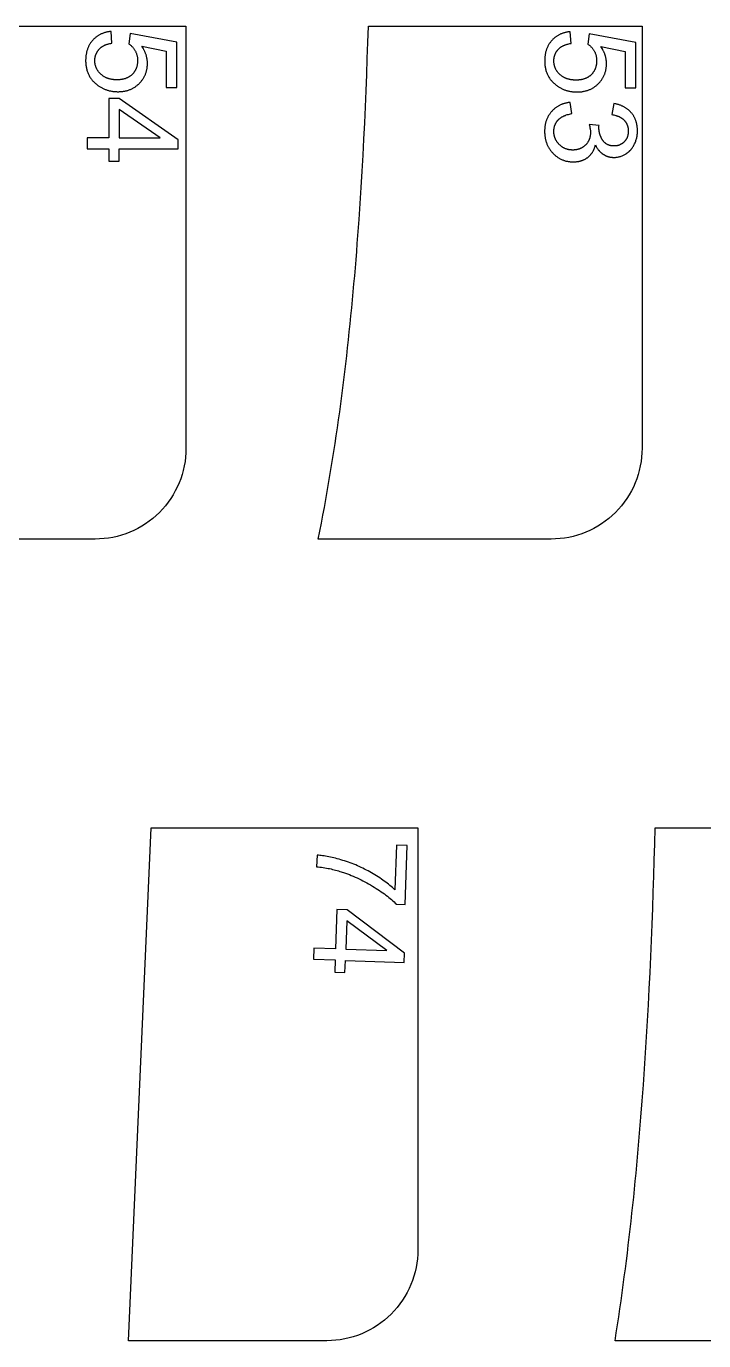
# Model space of a CAD drawing. Extents: x -8894 to -3022, y 6798 to 8329.
# Drawn here: x -8440 to -8067, y 6798 to 7521 of the extents above; entities that cross this region are included whole.
import ezdxf

# ---------------------------------------------------------------- set-up
doc = ezdxf.new("R2010")
doc.units = 0
doc.layers.add('LAYER_03', color=7, linetype='CONTINUOUS')
doc.layers.add('STEVILKE', color=7, linetype='CONTINUOUS')

msp = doc.modelspace()

# ---------------------------------------------------------------- linework, layer by layer
at = {"layer": 'LAYER_03'}
msp.add_lwpolyline([(-8502.68, 7520.88), (-8352.19, 7520.88), (-8352.19, 7288.88, -0.414214), (-8402.19, 7238.88), (-8529.87, 7238.88)], format="xyb", dxfattribs=at)
for points in [[(-8151.38, 7238.88), (-8279.46, 7238.88), (-8278.58, 7243.24), (-8277.73, 7247.61), (-8276.9, 7251.97), (-8276.08, 7256.34), (-8275.29, 7260.71), (-8274.51, 7265.09), (-8273.75, 7269.46), (-8273.01, 7273.84), (-8272.28, 7278.21), (-8271.57, 7282.59), (-8270.88, 7286.97), (-8270.21, 7291.36), (-8269.55, 7295.74), (-8268.91, 7300.13), (-8268.28, 7304.51), (-8267.67, 7308.9), (-8267.08, 7313.29), (-8266.5, 7317.68), (-8265.93, 7322.08), (-8265.38, 7326.47), (-8264.85, 7330.87), (-8264.33, 7335.26), (-8263.82, 7339.66), (-8263.32, 7344.06), (-8262.84, 7348.46), (-8262.37, 7352.87), (-8261.91, 7357.27), (-8261.47, 7361.67), (-8261.04, 7366.08), (-8260.62, 7370.49), (-8260.21, 7374.9), (-8259.81, 7379.31), (-8259.42, 7383.72), (-8259.05, 7388.13), (-8258.68, 7392.54), (-8258.33, 7396.95), (-8257.98, 7401.37), (-8257.65, 7405.79), (-8257.01, 7414.62), (-8256.41, 7423.46), (-8255.84, 7432.3), (-8255.31, 7441.14), (-8254.82, 7449.99), (-8254.35, 7458.84), (-8253.92, 7467.7), (-8253.52, 7476.55), (-8253.14, 7485.41), (-8252.79, 7494.28), (-8252.47, 7503.14), (-8252.16, 7512.01), (-8251.88, 7520.88), (-8101.38, 7520.88), (-8101.38, 7288.88, -0.414214)], [(-8274.71, 6798.07), (-8383.9, 6798.07), (-8371.3, 7080.07), (-8224.71, 7080.07), (-8224.71, 6848.07, -0.414214)]]:
    msp.add_lwpolyline(points, format="xyb", close=True, dxfattribs=at)
msp.add_lwpolyline([(-7993.74, 6798.07), (-8116.24, 6798.07), (-8115.55, 6802.45), (-8114.88, 6806.83), (-8114.22, 6811.21), (-8113.57, 6815.59), (-8112.94, 6819.98), (-8112.33, 6824.36), (-8111.73, 6828.75), (-8111.14, 6833.13), (-8110.57, 6837.52), (-8110.01, 6841.91), (-8109.46, 6846.3), (-8108.93, 6850.69), (-8108.41, 6855.09), (-8107.9, 6859.48), (-8107.41, 6863.87), (-8106.92, 6868.27), (-8106.45, 6872.67), (-8105.99, 6877.06), (-8105.55, 6881.46), (-8105.11, 6885.86), (-8104.69, 6890.26), (-8104.27, 6894.66), (-8103.87, 6899.06), (-8103.48, 6903.47), (-8102.72, 6912.27), (-8102, 6921.08), (-8101.32, 6929.9), (-8100.67, 6938.71), (-8100.05, 6947.53), (-8099.47, 6956.35), (-8098.92, 6965.18), (-8098.39, 6974), (-8097.9, 6982.83), (-8097.44, 6991.66), (-8097, 7000.49), (-8096.59, 7009.33), (-8096.21, 7018.16), (-8095.85, 7027), (-8095.51, 7035.84), (-8095.2, 7044.68), (-8094.91, 7053.53), (-8094.64, 7062.37), (-8094.38, 7071.22), (-8094.15, 7080.07), (-7943.74, 7080.07)], dxfattribs=at)
at = {"layer": 'STEVILKE'}
for points in [[(-8393.43, 7518.04), (-8393.83, 7518), (-8394.21, 7517.95), (-8394.59, 7517.89), (-8394.97, 7517.83), (-8395.34, 7517.76), (-8395.71, 7517.68), (-8396.07, 7517.6), (-8396.43, 7517.5), (-8396.78, 7517.4), (-8397.13, 7517.3), (-8397.47, 7517.18), (-8397.81, 7517.06), (-8398.15, 7516.93), (-8398.47, 7516.8), (-8398.8, 7516.65), (-8399.12, 7516.5), (-8399.43, 7516.35), (-8399.74, 7516.18), (-8400.04, 7516.01), (-8400.34, 7515.83), (-8400.64, 7515.64), (-8400.93, 7515.45), (-8401.21, 7515.25), (-8401.49, 7515.04), (-8401.77, 7514.83), (-8402.04, 7514.6), (-8402.3, 7514.37), (-8402.56, 7514.14), (-8402.82, 7513.89), (-8403.07, 7513.64), (-8403.32, 7513.38), (-8403.56, 7513.12), (-8403.79, 7512.85), (-8404.02, 7512.57), (-8404.24, 7512.29), (-8404.45, 7512), (-8404.66, 7511.71), (-8404.85, 7511.41), (-8405.04, 7511.11), (-8405.23, 7510.8), (-8405.4, 7510.49), (-8405.57, 7510.18), (-8405.73, 7509.86), (-8405.88, 7509.53), (-8406.03, 7509.2), (-8406.17, 7508.87), (-8406.3, 7508.52), (-8406.42, 7508.18), (-8406.53, 7507.83), (-8406.64, 7507.47), (-8406.74, 7507.11), (-8406.84, 7506.75), (-8406.92, 7506.38), (-8407, 7506), (-8407.07, 7505.63), (-8407.13, 7505.24), (-8407.19, 7504.85), (-8407.24, 7504.46), (-8407.28, 7504.06), (-8407.31, 7503.65), (-8407.34, 7503.25), (-8407.36, 7502.83), (-8407.37, 7502.41), (-8407.37, 7501.99), (-8407.37, 7501.47), (-8407.35, 7500.96), (-8407.32, 7500.46), (-8407.28, 7499.96), (-8407.23, 7499.48), (-8407.16, 7498.99), (-8407.08, 7498.52), (-8406.99, 7498.05), (-8406.89, 7497.59), (-8406.78, 7497.13), (-8406.66, 7496.69), (-8406.52, 7496.25), (-8406.37, 7495.81), (-8406.21, 7495.38), (-8406.04, 7494.96), (-8405.86, 7494.55), (-8405.66, 7494.14), (-8405.45, 7493.74), (-8405.23, 7493.35), (-8405, 7492.96), (-8404.76, 7492.59), (-8404.51, 7492.21), (-8404.24, 7491.85), (-8403.96, 7491.49), (-8403.67, 7491.14), (-8403.37, 7490.79), (-8403.05, 7490.45), (-8402.73, 7490.12), (-8402.39, 7489.8), (-8402.04, 7489.48), (-8401.68, 7489.17), (-8401.31, 7488.87), (-8401, 7488.62), (-8400.68, 7488.39), (-8400.36, 7488.16), (-8400.04, 7487.94), (-8399.72, 7487.73), (-8399.39, 7487.52), (-8399.06, 7487.33), (-8398.72, 7487.14), (-8398.38, 7486.96), (-8398.04, 7486.78), (-8397.69, 7486.62), (-8397.34, 7486.46), (-8396.99, 7486.31), (-8396.63, 7486.16), (-8396.27, 7486.03), (-8395.9, 7485.9), (-8395.54, 7485.78), (-8395.16, 7485.67), (-8394.79, 7485.57), (-8394.41, 7485.47), (-8394.03, 7485.38), (-8393.64, 7485.3), (-8393.25, 7485.23), (-8392.86, 7485.16), (-8392.46, 7485.1), (-8392.06, 7485.05), (-8391.66, 7485.01), (-8391.25, 7484.98), (-8390.84, 7484.95), (-8390.42, 7484.93), (-8390, 7484.92), (-8389.58, 7484.91), (-8389.14, 7484.92), (-8388.7, 7484.93), (-8388.27, 7484.95), (-8387.84, 7484.98), (-8387.42, 7485.02), (-8387, 7485.07), (-8386.59, 7485.13), (-8386.18, 7485.19), (-8385.78, 7485.27), (-8385.38, 7485.35), (-8384.99, 7485.44), (-8384.6, 7485.55), (-8384.22, 7485.66), (-8383.84, 7485.77), (-8383.47, 7485.9), (-8383.11, 7486.04), (-8382.74, 7486.18), (-8382.39, 7486.34), (-8382.04, 7486.5), (-8381.69, 7486.67), (-8381.35, 7486.85), (-8381.01, 7487.04), (-8380.68, 7487.24), (-8380.35, 7487.44), (-8380.03, 7487.66), (-8379.72, 7487.88), (-8379.41, 7488.12), (-8379.1, 7488.36), (-8378.8, 7488.61), (-8378.5, 7488.87), (-8378.21, 7489.14), (-8377.93, 7489.41), (-8377.65, 7489.7), (-8377.38, 7489.98), (-8377.12, 7490.27), (-8376.86, 7490.57), (-8376.62, 7490.87), (-8376.39, 7491.17), (-8376.16, 7491.48), (-8375.94, 7491.79), (-8375.73, 7492.1), (-8375.54, 7492.42), (-8375.34, 7492.75), (-8375.16, 7493.07), (-8374.99, 7493.41), (-8374.83, 7493.74), (-8374.67, 7494.08), (-8374.53, 7494.42), (-8374.39, 7494.77), (-8374.26, 7495.12), (-8374.14, 7495.48), (-8374.03, 7495.83), (-8373.93, 7496.2), (-8373.84, 7496.56), (-8373.75, 7496.94), (-8373.68, 7497.31), (-8373.61, 7497.69), (-8373.55, 7498.07), (-8373.5, 7498.46), (-8373.46, 7498.85), (-8373.43, 7499.25), (-8373.41, 7499.65), (-8373.4, 7500.05), (-8373.39, 7500.46), (-8373.4, 7500.76), (-8373.4, 7501.07), (-8373.42, 7501.38), (-8373.44, 7501.68), (-8373.47, 7501.99), (-8373.5, 7502.29), (-8373.54, 7502.6), (-8373.59, 7502.9), (-8373.64, 7503.2), (-8373.7, 7503.5), (-8373.76, 7503.8), (-8373.83, 7504.1), (-8373.91, 7504.4), (-8373.99, 7504.69), (-8374.08, 7504.99), (-8374.18, 7505.29), (-8374.28, 7505.58), (-8374.38, 7505.87), (-8374.5, 7506.17), (-8374.62, 7506.46), (-8374.74, 7506.75), (-8374.87, 7507.04), (-8375.01, 7507.33), (-8375.16, 7507.62), (-8375.31, 7507.91), (-8375.46, 7508.19), (-8375.79, 7508.76), (-8376.15, 7509.33), (-8376.53, 7509.9), (-8363.1, 7507.2), (-8363.1, 7487.27), (-8357.24, 7487.27), (-8357.24, 7512.11), (-8382.9, 7516.95), (-8383.65, 7511.19), (-8383.39, 7511.02), (-8383.13, 7510.83), (-8382.87, 7510.64), (-8382.63, 7510.45), (-8382.39, 7510.24), (-8382.15, 7510.03), (-8381.93, 7509.8), (-8381.7, 7509.57), (-8381.49, 7509.33), (-8381.28, 7509.09), (-8381.08, 7508.83), (-8380.88, 7508.57), (-8380.69, 7508.3), (-8380.51, 7508.02), (-8380.33, 7507.74), (-8380.16, 7507.44), (-8380, 7507.14), (-8379.84, 7506.84), (-8379.7, 7506.53), (-8379.57, 7506.21), (-8379.45, 7505.89), (-8379.34, 7505.57), (-8379.24, 7505.24), (-8379.15, 7504.91), (-8379.07, 7504.57), (-8379, 7504.23), (-8378.94, 7503.89), (-8378.9, 7503.54), (-8378.86, 7503.18), (-8378.83, 7502.82), (-8378.82, 7502.46), (-8378.81, 7502.09), (-8378.81, 7501.79), (-8378.82, 7501.5), (-8378.84, 7501.21), (-8378.86, 7500.93), (-8378.89, 7500.64), (-8378.92, 7500.37), (-8378.96, 7500.09), (-8379, 7499.82), (-8379.05, 7499.55), (-8379.11, 7499.29), (-8379.17, 7499.03), (-8379.24, 7498.77), (-8379.31, 7498.52), (-8379.39, 7498.27), (-8379.48, 7498.02), (-8379.57, 7497.78), (-8379.67, 7497.54), (-8379.77, 7497.3), (-8379.88, 7497.07), (-8380, 7496.84), (-8380.12, 7496.61), (-8380.25, 7496.39), (-8380.38, 7496.17), (-8380.52, 7495.96), (-8380.66, 7495.75), (-8380.81, 7495.54), (-8380.97, 7495.34), (-8381.13, 7495.14), (-8381.3, 7494.94), (-8381.48, 7494.75), (-8381.66, 7494.56), (-8381.85, 7494.37), (-8382.04, 7494.19), (-8382.23, 7494.01), (-8382.43, 7493.84), (-8382.64, 7493.68), (-8382.85, 7493.52), (-8383.06, 7493.37), (-8383.28, 7493.22), (-8383.5, 7493.08), (-8383.73, 7492.95), (-8383.96, 7492.82), (-8384.19, 7492.69), (-8384.43, 7492.57), (-8384.68, 7492.46), (-8384.92, 7492.36), (-8385.18, 7492.26), (-8385.43, 7492.16), (-8385.69, 7492.07), (-8385.96, 7491.99), (-8386.23, 7491.91), (-8386.5, 7491.84), (-8386.78, 7491.77), (-8387.06, 7491.71), (-8387.35, 7491.66), (-8387.64, 7491.61), (-8387.94, 7491.56), (-8388.24, 7491.53), (-8388.54, 7491.5), (-8388.85, 7491.47), (-8389.16, 7491.45), (-8389.48, 7491.43), (-8389.8, 7491.43), (-8390.13, 7491.42), (-8390.47, 7491.43), (-8390.81, 7491.44), (-8391.14, 7491.45), (-8391.47, 7491.47), (-8391.8, 7491.5), (-8392.12, 7491.53), (-8392.44, 7491.57), (-8392.75, 7491.61), (-8393.06, 7491.67), (-8393.37, 7491.72), (-8393.67, 7491.79), (-8393.96, 7491.85), (-8394.25, 7491.93), (-8394.54, 7492.01), (-8394.82, 7492.1), (-8395.1, 7492.19), (-8395.38, 7492.29), (-8395.65, 7492.39), (-8395.92, 7492.5), (-8396.18, 7492.62), (-8396.43, 7492.74), (-8396.69, 7492.87), (-8396.94, 7493.01), (-8397.18, 7493.15), (-8397.42, 7493.3), (-8397.66, 7493.45), (-8397.89, 7493.61), (-8398.12, 7493.77), (-8398.34, 7493.94), (-8398.56, 7494.12), (-8398.78, 7494.3), (-8398.99, 7494.49), (-8399.19, 7494.68), (-8399.39, 7494.88), (-8399.59, 7495.08), (-8399.77, 7495.28), (-8399.95, 7495.48), (-8400.12, 7495.69), (-8400.29, 7495.9), (-8400.45, 7496.11), (-8400.6, 7496.32), (-8400.75, 7496.54), (-8400.89, 7496.76), (-8401.02, 7496.98), (-8401.15, 7497.21), (-8401.27, 7497.44), (-8401.39, 7497.67), (-8401.49, 7497.9), (-8401.6, 7498.13), (-8401.69, 7498.37), (-8401.78, 7498.61), (-8401.86, 7498.86), (-8401.93, 7499.1), (-8402, 7499.35), (-8402.06, 7499.6), (-8402.12, 7499.86), (-8402.17, 7500.12), (-8402.21, 7500.38), (-8402.25, 7500.64), (-8402.28, 7500.9), (-8402.3, 7501.17), (-8402.32, 7501.44), (-8402.33, 7501.71), (-8402.33, 7501.99), (-8402.33, 7502.22), (-8402.32, 7502.44), (-8402.31, 7502.67), (-8402.29, 7502.89), (-8402.27, 7503.11), (-8402.25, 7503.33), (-8402.22, 7503.55), (-8402.18, 7503.76), (-8402.14, 7503.97), (-8402.1, 7504.18), (-8402.05, 7504.39), (-8402, 7504.6), (-8401.94, 7504.8), (-8401.88, 7505), (-8401.81, 7505.2), (-8401.74, 7505.4), (-8401.66, 7505.6), (-8401.58, 7505.79), (-8401.49, 7505.98), (-8401.4, 7506.17), (-8401.31, 7506.36), (-8401.21, 7506.54), (-8401.11, 7506.73), (-8401, 7506.91), (-8400.88, 7507.09), (-8400.77, 7507.26), (-8400.64, 7507.44), (-8400.52, 7507.61), (-8400.38, 7507.78), (-8400.25, 7507.95), (-8400.11, 7508.11), (-8399.96, 7508.28), (-8399.81, 7508.44), (-8399.66, 7508.6), (-8399.5, 7508.75), (-8399.33, 7508.9), (-8399.16, 7509.05), (-8398.99, 7509.19), (-8398.81, 7509.33), (-8398.63, 7509.46), (-8398.44, 7509.59), (-8398.25, 7509.72), (-8398.06, 7509.85), (-8397.86, 7509.97), (-8397.65, 7510.08), (-8397.44, 7510.2), (-8397.23, 7510.31), (-8397.01, 7510.41), (-8396.78, 7510.51), (-8396.56, 7510.61), (-8396.32, 7510.71), (-8396.09, 7510.8), (-8395.85, 7510.88), (-8395.6, 7510.97), (-8395.35, 7511.05), (-8395.09, 7511.12), (-8394.83, 7511.2), (-8394.57, 7511.27), (-8394.03, 7511.39), (-8393.47, 7511.5), (-8392.89, 7511.6)], [(-8140.99, 7517.9), (-8141.38, 7517.85), (-8141.77, 7517.8), (-8142.15, 7517.75), (-8142.53, 7517.68), (-8142.9, 7517.61), (-8143.26, 7517.54), (-8143.63, 7517.45), (-8143.98, 7517.36), (-8144.34, 7517.26), (-8144.69, 7517.15), (-8145.03, 7517.04), (-8145.37, 7516.92), (-8145.7, 7516.79), (-8146.03, 7516.65), (-8146.35, 7516.51), (-8146.67, 7516.36), (-8146.98, 7516.2), (-8147.29, 7516.04), (-8147.6, 7515.86), (-8147.9, 7515.68), (-8148.19, 7515.5), (-8148.48, 7515.3), (-8148.77, 7515.1), (-8149.05, 7514.9), (-8149.32, 7514.68), (-8149.59, 7514.46), (-8149.86, 7514.23), (-8150.12, 7513.99), (-8150.37, 7513.75), (-8150.62, 7513.5), (-8150.87, 7513.24), (-8151.11, 7512.97), (-8151.35, 7512.7), (-8151.57, 7512.42), (-8151.79, 7512.14), (-8152, 7511.85), (-8152.21, 7511.56), (-8152.41, 7511.27), (-8152.6, 7510.96), (-8152.78, 7510.66), (-8152.96, 7510.35), (-8153.12, 7510.03), (-8153.28, 7509.71), (-8153.44, 7509.38), (-8153.58, 7509.05), (-8153.72, 7508.72), (-8153.85, 7508.38), (-8153.97, 7508.03), (-8154.09, 7507.68), (-8154.2, 7507.33), (-8154.3, 7506.97), (-8154.39, 7506.6), (-8154.48, 7506.23), (-8154.55, 7505.86), (-8154.63, 7505.48), (-8154.69, 7505.09), (-8154.74, 7504.7), (-8154.79, 7504.31), (-8154.83, 7503.91), (-8154.87, 7503.51), (-8154.89, 7503.1), (-8154.91, 7502.68), (-8154.92, 7502.27), (-8154.93, 7501.84), (-8154.92, 7501.33), (-8154.9, 7500.82), (-8154.87, 7500.31), (-8154.83, 7499.82), (-8154.78, 7499.33), (-8154.71, 7498.85), (-8154.64, 7498.37), (-8154.55, 7497.9), (-8154.45, 7497.44), (-8154.34, 7496.99), (-8154.21, 7496.54), (-8154.07, 7496.1), (-8153.93, 7495.66), (-8153.77, 7495.24), (-8153.59, 7494.82), (-8153.41, 7494.4), (-8153.22, 7494), (-8153.01, 7493.6), (-8152.79, 7493.2), (-8152.56, 7492.82), (-8152.31, 7492.44), (-8152.06, 7492.07), (-8151.79, 7491.7), (-8151.52, 7491.34), (-8151.22, 7490.99), (-8150.92, 7490.65), (-8150.61, 7490.31), (-8150.28, 7489.98), (-8149.94, 7489.65), (-8149.6, 7489.33), (-8149.23, 7489.02), (-8148.86, 7488.72), (-8148.55, 7488.48), (-8148.24, 7488.24), (-8147.92, 7488.01), (-8147.6, 7487.79), (-8147.27, 7487.58), (-8146.94, 7487.38), (-8146.61, 7487.18), (-8146.27, 7486.99), (-8145.94, 7486.81), (-8145.59, 7486.64), (-8145.25, 7486.47), (-8144.9, 7486.31), (-8144.54, 7486.16), (-8144.18, 7486.02), (-8143.82, 7485.88), (-8143.46, 7485.76), (-8143.09, 7485.64), (-8142.72, 7485.52), (-8142.34, 7485.42), (-8141.96, 7485.32), (-8141.58, 7485.23), (-8141.2, 7485.15), (-8140.81, 7485.08), (-8140.41, 7485.01), (-8140.02, 7484.96), (-8139.61, 7484.91), (-8139.21, 7484.86), (-8138.8, 7484.83), (-8138.39, 7484.8), (-8137.98, 7484.78), (-8137.56, 7484.77), (-8137.14, 7484.77), (-8136.69, 7484.77), (-8136.26, 7484.78), (-8135.82, 7484.81), (-8135.4, 7484.84), (-8134.97, 7484.88), (-8134.56, 7484.92), (-8134.14, 7484.98), (-8133.74, 7485.05), (-8133.33, 7485.12), (-8132.94, 7485.21), (-8132.54, 7485.3), (-8132.16, 7485.4), (-8131.78, 7485.51), (-8131.4, 7485.63), (-8131.03, 7485.76), (-8130.66, 7485.89), (-8130.3, 7486.04), (-8129.94, 7486.19), (-8129.59, 7486.35), (-8129.24, 7486.52), (-8128.9, 7486.7), (-8128.57, 7486.89), (-8128.23, 7487.09), (-8127.91, 7487.3), (-8127.59, 7487.51), (-8127.27, 7487.74), (-8126.96, 7487.97), (-8126.65, 7488.21), (-8126.35, 7488.46), (-8126.06, 7488.72), (-8125.77, 7488.99), (-8125.48, 7489.27), (-8125.2, 7489.55), (-8124.93, 7489.84), (-8124.67, 7490.13), (-8124.42, 7490.42), (-8124.17, 7490.72), (-8123.94, 7491.02), (-8123.71, 7491.33), (-8123.5, 7491.64), (-8123.29, 7491.96), (-8123.09, 7492.28), (-8122.9, 7492.6), (-8122.72, 7492.93), (-8122.54, 7493.26), (-8122.38, 7493.59), (-8122.23, 7493.93), (-8122.08, 7494.28), (-8121.94, 7494.62), (-8121.81, 7494.97), (-8121.69, 7495.33), (-8121.58, 7495.69), (-8121.48, 7496.05), (-8121.39, 7496.42), (-8121.31, 7496.79), (-8121.23, 7497.16), (-8121.16, 7497.54), (-8121.11, 7497.93), (-8121.06, 7498.31), (-8121.02, 7498.7), (-8120.99, 7499.1), (-8120.96, 7499.5), (-8120.95, 7499.9), (-8120.95, 7500.31), (-8120.95, 7500.62), (-8120.96, 7500.92), (-8120.97, 7501.23), (-8121, 7501.54), (-8121.02, 7501.84), (-8121.06, 7502.15), (-8121.1, 7502.45), (-8121.14, 7502.75), (-8121.19, 7503.05), (-8121.25, 7503.35), (-8121.32, 7503.65), (-8121.39, 7503.95), (-8121.46, 7504.25), (-8121.55, 7504.55), (-8121.64, 7504.84), (-8121.73, 7505.14), (-8121.83, 7505.43), (-8121.94, 7505.73), (-8122.05, 7506.02), (-8122.17, 7506.31), (-8122.3, 7506.6), (-8122.43, 7506.89), (-8122.57, 7507.18), (-8122.71, 7507.47), (-8122.86, 7507.76), (-8123.02, 7508.05), (-8123.35, 7508.62), (-8123.7, 7509.19), (-8124.08, 7509.75), (-8110.65, 7507.06), (-8110.65, 7487.12), (-8104.79, 7487.12), (-8104.79, 7511.97), (-8130.46, 7516.8), (-8131.21, 7511.04), (-8130.94, 7510.87), (-8130.68, 7510.69), (-8130.43, 7510.5), (-8130.18, 7510.3), (-8129.94, 7510.09), (-8129.71, 7509.88), (-8129.48, 7509.66), (-8129.26, 7509.43), (-8129.04, 7509.19), (-8128.83, 7508.94), (-8128.63, 7508.69), (-8128.44, 7508.42), (-8128.25, 7508.15), (-8128.06, 7507.88), (-8127.88, 7507.59), (-8127.71, 7507.3), (-8127.55, 7507), (-8127.4, 7506.69), (-8127.25, 7506.38), (-8127.12, 7506.07), (-8127, 7505.75), (-8126.89, 7505.42), (-8126.79, 7505.1), (-8126.7, 7504.77), (-8126.62, 7504.43), (-8126.56, 7504.09), (-8126.5, 7503.74), (-8126.45, 7503.39), (-8126.41, 7503.04), (-8126.39, 7502.68), (-8126.37, 7502.31), (-8126.37, 7501.94), (-8126.37, 7501.65), (-8126.38, 7501.36), (-8126.39, 7501.07), (-8126.41, 7500.78), (-8126.44, 7500.5), (-8126.47, 7500.22), (-8126.51, 7499.94), (-8126.56, 7499.67), (-8126.61, 7499.4), (-8126.66, 7499.14), (-8126.72, 7498.88), (-8126.79, 7498.62), (-8126.87, 7498.37), (-8126.95, 7498.12), (-8127.03, 7497.87), (-8127.12, 7497.63), (-8127.22, 7497.39), (-8127.33, 7497.15), (-8127.44, 7496.92), (-8127.55, 7496.69), (-8127.67, 7496.47), (-8127.8, 7496.25), (-8127.93, 7496.03), (-8128.07, 7495.81), (-8128.22, 7495.6), (-8128.37, 7495.39), (-8128.53, 7495.19), (-8128.69, 7494.99), (-8128.86, 7494.79), (-8129.03, 7494.6), (-8129.21, 7494.41), (-8129.4, 7494.22), (-8129.59, 7494.04), (-8129.79, 7493.87), (-8129.99, 7493.7), (-8130.19, 7493.53), (-8130.4, 7493.38), (-8130.61, 7493.22), (-8130.83, 7493.08), (-8131.05, 7492.93), (-8131.28, 7492.8), (-8131.51, 7492.67), (-8131.75, 7492.55), (-8131.99, 7492.43), (-8132.23, 7492.32), (-8132.48, 7492.21), (-8132.73, 7492.11), (-8132.99, 7492.01), (-8133.25, 7491.92), (-8133.51, 7491.84), (-8133.78, 7491.76), (-8134.06, 7491.69), (-8134.33, 7491.62), (-8134.62, 7491.56), (-8134.9, 7491.51), (-8135.2, 7491.46), (-8135.49, 7491.42), (-8135.79, 7491.38), (-8136.1, 7491.35), (-8136.4, 7491.32), (-8136.72, 7491.3), (-8137.03, 7491.29), (-8137.36, 7491.28), (-8137.68, 7491.28), (-8138.02, 7491.28), (-8138.36, 7491.29), (-8138.7, 7491.3), (-8139.03, 7491.32), (-8139.35, 7491.35), (-8139.68, 7491.38), (-8139.99, 7491.42), (-8140.31, 7491.47), (-8140.61, 7491.52), (-8140.92, 7491.58), (-8141.22, 7491.64), (-8141.52, 7491.71), (-8141.81, 7491.78), (-8142.1, 7491.86), (-8142.38, 7491.95), (-8142.66, 7492.04), (-8142.93, 7492.14), (-8143.2, 7492.25), (-8143.47, 7492.36), (-8143.73, 7492.47), (-8143.99, 7492.6), (-8144.24, 7492.73), (-8144.49, 7492.86), (-8144.74, 7493), (-8144.98, 7493.15), (-8145.21, 7493.3), (-8145.45, 7493.46), (-8145.67, 7493.63), (-8145.9, 7493.8), (-8146.12, 7493.97), (-8146.33, 7494.16), (-8146.54, 7494.34), (-8146.75, 7494.54), (-8146.95, 7494.73), (-8147.14, 7494.93), (-8147.33, 7495.13), (-8147.51, 7495.34), (-8147.68, 7495.54), (-8147.84, 7495.75), (-8148, 7495.96), (-8148.16, 7496.18), (-8148.3, 7496.39), (-8148.44, 7496.61), (-8148.58, 7496.84), (-8148.71, 7497.06), (-8148.83, 7497.29), (-8148.94, 7497.52), (-8149.05, 7497.75), (-8149.15, 7497.99), (-8149.24, 7498.23), (-8149.33, 7498.47), (-8149.41, 7498.71), (-8149.49, 7498.96), (-8149.56, 7499.21), (-8149.62, 7499.46), (-8149.67, 7499.71), (-8149.72, 7499.97), (-8149.77, 7500.23), (-8149.8, 7500.49), (-8149.83, 7500.76), (-8149.85, 7501.02), (-8149.87, 7501.29), (-8149.88, 7501.57), (-8149.88, 7501.84), (-8149.88, 7502.07), (-8149.87, 7502.3), (-8149.86, 7502.52), (-8149.85, 7502.75), (-8149.83, 7502.97), (-8149.8, 7503.19), (-8149.77, 7503.4), (-8149.74, 7503.62), (-8149.7, 7503.83), (-8149.65, 7504.04), (-8149.6, 7504.25), (-8149.55, 7504.45), (-8149.49, 7504.66), (-8149.43, 7504.86), (-8149.36, 7505.06), (-8149.29, 7505.25), (-8149.21, 7505.45), (-8149.13, 7505.64), (-8149.05, 7505.84), (-8148.96, 7506.02), (-8148.86, 7506.21), (-8148.76, 7506.4), (-8148.66, 7506.58), (-8148.55, 7506.76), (-8148.44, 7506.94), (-8148.32, 7507.12), (-8148.2, 7507.29), (-8148.07, 7507.46), (-8147.94, 7507.63), (-8147.8, 7507.8), (-8147.66, 7507.97), (-8147.51, 7508.13), (-8147.36, 7508.29), (-8147.21, 7508.45), (-8147.05, 7508.6), (-8146.89, 7508.75), (-8146.72, 7508.9), (-8146.54, 7509.04), (-8146.37, 7509.18), (-8146.18, 7509.32), (-8146, 7509.45), (-8145.81, 7509.58), (-8145.61, 7509.7), (-8145.41, 7509.82), (-8145.2, 7509.94), (-8144.99, 7510.05), (-8144.78, 7510.16), (-8144.56, 7510.27), (-8144.34, 7510.37), (-8144.11, 7510.47), (-8143.88, 7510.56), (-8143.64, 7510.65), (-8143.4, 7510.74), (-8143.15, 7510.82), (-8142.9, 7510.9), (-8142.65, 7510.98), (-8142.39, 7511.05), (-8142.12, 7511.12), (-8141.58, 7511.25), (-8141.02, 7511.36), (-8140.44, 7511.45)], [(-8406.52, 7459.56), (-8406.52, 7453.42), (-8394.56, 7453.42), (-8394.56, 7446.67), (-8388.93, 7446.67), (-8388.93, 7453.42), (-8356.56, 7453.42), (-8356.56, 7458.43), (-8388.93, 7481.23), (-8394.56, 7481.23), (-8394.56, 7459.56)], [(-8388.93, 7459.56), (-8366.41, 7459.56), (-8388.93, 7475.2)], [(-8140.89, 7479.04), (-8141.27, 7479), (-8141.66, 7478.95), (-8142.03, 7478.89), (-8142.41, 7478.83), (-8142.78, 7478.76), (-8143.14, 7478.68), (-8143.5, 7478.59), (-8143.86, 7478.5), (-8144.21, 7478.4), (-8144.56, 7478.29), (-8144.9, 7478.18), (-8145.24, 7478.06), (-8145.57, 7477.93), (-8145.9, 7477.79), (-8146.22, 7477.65), (-8146.54, 7477.49), (-8146.86, 7477.34), (-8147.17, 7477.17), (-8147.47, 7477), (-8147.78, 7476.82), (-8148.07, 7476.63), (-8148.37, 7476.43), (-8148.65, 7476.23), (-8148.94, 7476.02), (-8149.22, 7475.8), (-8149.49, 7475.58), (-8149.76, 7475.35), (-8150.03, 7475.11), (-8150.29, 7474.86), (-8150.54, 7474.61), (-8150.79, 7474.35), (-8151.04, 7474.08), (-8151.28, 7473.81), (-8151.52, 7473.53), (-8151.74, 7473.25), (-8151.96, 7472.96), (-8152.17, 7472.67), (-8152.37, 7472.37), (-8152.57, 7472.07), (-8152.76, 7471.77), (-8152.94, 7471.46), (-8153.11, 7471.15), (-8153.27, 7470.83), (-8153.43, 7470.51), (-8153.58, 7470.18), (-8153.72, 7469.85), (-8153.86, 7469.52), (-8153.98, 7469.18), (-8154.1, 7468.83), (-8154.21, 7468.49), (-8154.31, 7468.13), (-8154.41, 7467.78), (-8154.5, 7467.42), (-8154.58, 7467.05), (-8154.65, 7466.68), (-8154.72, 7466.31), (-8154.77, 7465.93), (-8154.82, 7465.55), (-8154.87, 7465.16), (-8154.9, 7464.77), (-8154.93, 7464.37), (-8154.95, 7463.97), (-8154.96, 7463.57), (-8154.96, 7463.16), (-8154.96, 7462.7), (-8154.94, 7462.26), (-8154.92, 7461.81), (-8154.89, 7461.37), (-8154.85, 7460.94), (-8154.8, 7460.51), (-8154.74, 7460.09), (-8154.68, 7459.67), (-8154.6, 7459.25), (-8154.52, 7458.85), (-8154.42, 7458.44), (-8154.32, 7458.04), (-8154.21, 7457.65), (-8154.09, 7457.26), (-8153.96, 7456.87), (-8153.82, 7456.49), (-8153.68, 7456.12), (-8153.52, 7455.75), (-8153.36, 7455.39), (-8153.18, 7455.03), (-8153, 7454.67), (-8152.81, 7454.32), (-8152.61, 7453.98), (-8152.4, 7453.64), (-8152.18, 7453.3), (-8151.96, 7452.97), (-8151.72, 7452.65), (-8151.48, 7452.32), (-8151.22, 7452.01), (-8150.96, 7451.7), (-8150.69, 7451.39), (-8150.41, 7451.09), (-8150.13, 7450.8), (-8149.84, 7450.51), (-8149.54, 7450.24), (-8149.24, 7449.97), (-8148.94, 7449.72), (-8148.64, 7449.47), (-8148.33, 7449.23), (-8148.01, 7449), (-8147.69, 7448.79), (-8147.37, 7448.58), (-8147.05, 7448.38), (-8146.72, 7448.18), (-8146.39, 7448), (-8146.05, 7447.83), (-8145.71, 7447.67), (-8145.36, 7447.51), (-8145.01, 7447.37), (-8144.66, 7447.23), (-8144.31, 7447.11), (-8143.95, 7446.99), (-8143.58, 7446.88), (-8143.21, 7446.79), (-8142.84, 7446.7), (-8142.46, 7446.62), (-8142.09, 7446.55), (-8141.7, 7446.49), (-8141.31, 7446.44), (-8140.92, 7446.4), (-8140.53, 7446.36), (-8140.13, 7446.34), (-8139.72, 7446.33), (-8139.32, 7446.32), (-8138.72, 7446.33), (-8138.13, 7446.36), (-8137.84, 7446.38), (-8137.56, 7446.41), (-8137.28, 7446.44), (-8137, 7446.47), (-8136.72, 7446.52), (-8136.45, 7446.56), (-8136.18, 7446.61), (-8135.92, 7446.67), (-8135.65, 7446.73), (-8135.39, 7446.79), (-8135.14, 7446.86), (-8134.88, 7446.93), (-8134.63, 7447.01), (-8134.38, 7447.1), (-8134.14, 7447.19), (-8133.9, 7447.28), (-8133.66, 7447.38), (-8133.43, 7447.48), (-8133.2, 7447.59), (-8132.97, 7447.7), (-8132.74, 7447.82), (-8132.52, 7447.94), (-8132.3, 7448.07), (-8132.09, 7448.2), (-8131.87, 7448.34), (-8131.67, 7448.48), (-8131.46, 7448.62), (-8131.26, 7448.77), (-8131.06, 7448.93), (-8130.86, 7449.09), (-8130.67, 7449.25), (-8130.49, 7449.42), (-8130.3, 7449.59), (-8130.13, 7449.76), (-8129.95, 7449.94), (-8129.78, 7450.13), (-8129.62, 7450.31), (-8129.46, 7450.5), (-8129.3, 7450.7), (-8129.15, 7450.89), (-8129, 7451.1), (-8128.86, 7451.3), (-8128.72, 7451.51), (-8128.59, 7451.72), (-8128.46, 7451.94), (-8128.33, 7452.16), (-8128.21, 7452.39), (-8128.09, 7452.61), (-8127.98, 7452.85), (-8127.87, 7453.08), (-8127.76, 7453.32), (-8127.66, 7453.57), (-8127.57, 7453.82), (-8127.47, 7454.07), (-8127.39, 7454.32), (-8127.3, 7454.58), (-8127.22, 7454.85), (-8127.15, 7455.11), (-8127.08, 7455.38), (-8127.01, 7455.66), (-8126.81, 7455.24), (-8126.6, 7454.83), (-8126.39, 7454.44), (-8126.16, 7454.06), (-8125.93, 7453.69), (-8125.68, 7453.34), (-8125.43, 7453), (-8125.3, 7452.83), (-8125.17, 7452.67), (-8125.04, 7452.51), (-8124.9, 7452.35), (-8124.77, 7452.2), (-8124.63, 7452.05), (-8124.49, 7451.91), (-8124.34, 7451.76), (-8124.2, 7451.62), (-8124.05, 7451.49), (-8123.9, 7451.35), (-8123.75, 7451.22), (-8123.59, 7451.1), (-8123.43, 7450.97), (-8123.28, 7450.85), (-8123.12, 7450.74), (-8122.95, 7450.62), (-8122.79, 7450.51), (-8122.62, 7450.41), (-8122.45, 7450.3), (-8122.28, 7450.2), (-8122.11, 7450.11), (-8121.94, 7450.01), (-8121.77, 7449.92), (-8121.6, 7449.84), (-8121.42, 7449.75), (-8121.25, 7449.67), (-8121.07, 7449.6), (-8120.89, 7449.52), (-8120.71, 7449.45), (-8120.53, 7449.39), (-8120.35, 7449.32), (-8120.17, 7449.27), (-8119.98, 7449.21), (-8119.8, 7449.16), (-8119.61, 7449.11), (-8119.43, 7449.06), (-8119.24, 7449.02), (-8119.05, 7448.98), (-8118.86, 7448.94), (-8118.67, 7448.91), (-8118.47, 7448.88), (-8118.28, 7448.86), (-8118.08, 7448.84), (-8117.89, 7448.82), (-8117.69, 7448.8), (-8117.29, 7448.78), (-8116.89, 7448.77), (-8116.47, 7448.78), (-8116.04, 7448.8), (-8115.63, 7448.84), (-8115.21, 7448.89), (-8114.8, 7448.95), (-8114.39, 7449.03), (-8113.98, 7449.12), (-8113.58, 7449.23), (-8113.18, 7449.35), (-8112.78, 7449.49), (-8112.38, 7449.64), (-8111.99, 7449.8), (-8111.6, 7449.98), (-8111.21, 7450.17), (-8110.83, 7450.38), (-8110.45, 7450.6), (-8110.26, 7450.71), (-8110.07, 7450.83), (-8109.89, 7450.95), (-8109.71, 7451.08), (-8109.53, 7451.21), (-8109.36, 7451.34), (-8109.18, 7451.47), (-8109.01, 7451.61), (-8108.84, 7451.75), (-8108.68, 7451.9), (-8108.51, 7452.04), (-8108.35, 7452.19), (-8108.2, 7452.35), (-8108.04, 7452.5), (-8107.89, 7452.66), (-8107.74, 7452.83), (-8107.59, 7452.99), (-8107.44, 7453.16), (-8107.3, 7453.33), (-8107.16, 7453.51), (-8106.88, 7453.87), (-8106.62, 7454.24), (-8106.36, 7454.63), (-8106.12, 7455.03), (-8105.88, 7455.44), (-8105.66, 7455.86), (-8105.45, 7456.3), (-8105.25, 7456.73), (-8105.06, 7457.18), (-8104.89, 7457.63), (-8104.73, 7458.08), (-8104.59, 7458.54), (-8104.46, 7459), (-8104.34, 7459.47), (-8104.24, 7459.94), (-8104.15, 7460.42), (-8104.08, 7460.9), (-8104.01, 7461.39), (-8103.97, 7461.89), (-8103.93, 7462.38), (-8103.91, 7462.89), (-8103.91, 7463.4), (-8103.91, 7463.77), (-8103.92, 7464.13), (-8103.93, 7464.49), (-8103.96, 7464.85), (-8103.99, 7465.2), (-8104.02, 7465.55), (-8104.07, 7465.9), (-8104.12, 7466.24), (-8104.17, 7466.58), (-8104.24, 7466.91), (-8104.31, 7467.24), (-8104.38, 7467.57), (-8104.46, 7467.89), (-8104.55, 7468.21), (-8104.65, 7468.53), (-8104.75, 7468.84), (-8104.86, 7469.15), (-8104.98, 7469.45), (-8105.1, 7469.75), (-8105.23, 7470.05), (-8105.37, 7470.34), (-8105.51, 7470.63), (-8105.66, 7470.92), (-8105.81, 7471.2), (-8105.97, 7471.48), (-8106.14, 7471.75), (-8106.32, 7472.02), (-8106.5, 7472.29), (-8106.69, 7472.55), (-8106.89, 7472.81), (-8107.09, 7473.06), (-8107.3, 7473.31), (-8107.51, 7473.56), (-8107.73, 7473.8), (-8107.96, 7474.04), (-8108.19, 7474.27), (-8108.42, 7474.49), (-8108.67, 7474.71), (-8108.91, 7474.92), (-8109.17, 7475.13), (-8109.42, 7475.33), (-8109.69, 7475.53), (-8109.96, 7475.72), (-8110.23, 7475.9), (-8110.51, 7476.08), (-8110.8, 7476.26), (-8111.09, 7476.42), (-8111.38, 7476.59), (-8111.68, 7476.74), (-8111.99, 7476.9), (-8112.3, 7477.04), (-8112.62, 7477.18), (-8112.94, 7477.32), (-8113.27, 7477.44), (-8113.61, 7477.57), (-8113.95, 7477.69), (-8114.29, 7477.8), (-8114.64, 7477.9), (-8115, 7478.01), (-8115.36, 7478.1), (-8115.72, 7478.19), (-8116.1, 7478.28), (-8116.86, 7478.43), (-8117.95, 7472.29), (-8117.39, 7472.2), (-8116.86, 7472.1), (-8116.34, 7471.98), (-8115.84, 7471.84), (-8115.59, 7471.77), (-8115.36, 7471.7), (-8115.12, 7471.62), (-8114.89, 7471.54), (-8114.66, 7471.46), (-8114.44, 7471.37), (-8114.22, 7471.28), (-8114.01, 7471.18), (-8113.8, 7471.09), (-8113.6, 7470.99), (-8113.4, 7470.88), (-8113.2, 7470.77), (-8113.01, 7470.66), (-8112.82, 7470.55), (-8112.64, 7470.43), (-8112.46, 7470.31), (-8112.29, 7470.19), (-8112.12, 7470.06), (-8111.96, 7469.93), (-8111.8, 7469.79), (-8111.64, 7469.66), (-8111.49, 7469.52), (-8111.34, 7469.37), (-8111.2, 7469.22), (-8111.06, 7469.07), (-8110.93, 7468.92), (-8110.8, 7468.77), (-8110.67, 7468.61), (-8110.55, 7468.45), (-8110.43, 7468.29), (-8110.32, 7468.12), (-8110.21, 7467.96), (-8110.11, 7467.79), (-8110.01, 7467.62), (-8109.92, 7467.44), (-8109.83, 7467.27), (-8109.74, 7467.09), (-8109.66, 7466.91), (-8109.58, 7466.73), (-8109.51, 7466.54), (-8109.44, 7466.35), (-8109.38, 7466.16), (-8109.32, 7465.97), (-8109.27, 7465.78), (-8109.22, 7465.58), (-8109.17, 7465.38), (-8109.13, 7465.18), (-8109.09, 7464.98), (-8109.06, 7464.77), (-8109.03, 7464.56), (-8109, 7464.35), (-8108.98, 7464.14), (-8108.97, 7463.92), (-8108.96, 7463.7), (-8108.95, 7463.48), (-8108.95, 7463.26), (-8108.95, 7463.04), (-8108.96, 7462.81), (-8108.97, 7462.59), (-8108.98, 7462.38), (-8109, 7462.16), (-8109.03, 7461.95), (-8109.06, 7461.74), (-8109.09, 7461.54), (-8109.12, 7461.33), (-8109.17, 7461.13), (-8109.21, 7460.93), (-8109.26, 7460.74), (-8109.32, 7460.54), (-8109.37, 7460.35), (-8109.44, 7460.17), (-8109.5, 7459.98), (-8109.57, 7459.8), (-8109.65, 7459.62), (-8109.73, 7459.44), (-8109.81, 7459.26), (-8109.9, 7459.09), (-8110, 7458.92), (-8110.09, 7458.75), (-8110.2, 7458.59), (-8110.3, 7458.43), (-8110.41, 7458.27), (-8110.53, 7458.11), (-8110.65, 7457.96), (-8110.77, 7457.8), (-8110.9, 7457.65), (-8111.03, 7457.51), (-8111.16, 7457.36), (-8111.3, 7457.22), (-8111.45, 7457.09), (-8111.59, 7456.96), (-8111.74, 7456.83), (-8111.89, 7456.71), (-8112.04, 7456.59), (-8112.19, 7456.47), (-8112.34, 7456.36), (-8112.5, 7456.26), (-8112.66, 7456.16), (-8112.82, 7456.06), (-8112.99, 7455.97), (-8113.16, 7455.89), (-8113.33, 7455.8), (-8113.5, 7455.72), (-8113.67, 7455.65), (-8113.85, 7455.58), (-8114.02, 7455.52), (-8114.2, 7455.46), (-8114.39, 7455.4), (-8114.57, 7455.35), (-8114.76, 7455.3), (-8114.95, 7455.26), (-8115.14, 7455.22), (-8115.33, 7455.19), (-8115.53, 7455.16), (-8115.73, 7455.14), (-8115.93, 7455.12), (-8116.13, 7455.1), (-8116.34, 7455.09), (-8116.54, 7455.08), (-8116.75, 7455.08), (-8117.02, 7455.08), (-8117.28, 7455.09), (-8117.53, 7455.11), (-8117.78, 7455.13), (-8118.03, 7455.16), (-8118.27, 7455.19), (-8118.51, 7455.23), (-8118.75, 7455.28), (-8118.98, 7455.33), (-8119.2, 7455.39), (-8119.42, 7455.45), (-8119.64, 7455.52), (-8119.85, 7455.6), (-8120.06, 7455.68), (-8120.26, 7455.77), (-8120.46, 7455.86), (-8120.66, 7455.97), (-8120.85, 7456.07), (-8121.03, 7456.19), (-8121.21, 7456.31), (-8121.39, 7456.43), (-8121.57, 7456.56), (-8121.73, 7456.7), (-8121.9, 7456.84), (-8122.06, 7456.99), (-8122.22, 7457.15), (-8122.37, 7457.31), (-8122.51, 7457.48), (-8122.66, 7457.66), (-8122.8, 7457.84), (-8122.93, 7458.02), (-8123.06, 7458.22), (-8123.19, 7458.41), (-8123.31, 7458.61), (-8123.43, 7458.81), (-8123.54, 7459.01), (-8123.65, 7459.21), (-8123.75, 7459.42), (-8123.86, 7459.63), (-8123.95, 7459.83), (-8124.05, 7460.04), (-8124.14, 7460.25), (-8124.22, 7460.46), (-8124.31, 7460.68), (-8124.38, 7460.89), (-8124.46, 7461.11), (-8124.53, 7461.33), (-8124.59, 7461.55), (-8124.66, 7461.77), (-8124.71, 7461.99), (-8124.77, 7462.22), (-8124.82, 7462.44), (-8124.86, 7462.67), (-8124.91, 7462.9), (-8124.94, 7463.13), (-8124.98, 7463.36), (-8125.01, 7463.59), (-8125.03, 7463.83), (-8125.07, 7464.3), (-8125.1, 7464.78), (-8125.1, 7465.27), (-8125.1, 7465.37), (-8125.1, 7465.47), (-8125.09, 7465.71), (-8125.07, 7465.97), (-8125.04, 7466.26), (-8130.42, 7466.94), (-8130.26, 7466.31), (-8130.12, 7465.7), (-8130.01, 7465.12), (-8129.91, 7464.56), (-8129.84, 7464.04), (-8129.81, 7463.78), (-8129.78, 7463.54), (-8129.76, 7463.29), (-8129.75, 7463.06), (-8129.74, 7462.83), (-8129.74, 7462.61), (-8129.74, 7462.35), (-8129.75, 7462.09), (-8129.76, 7461.83), (-8129.78, 7461.57), (-8129.81, 7461.32), (-8129.84, 7461.07), (-8129.87, 7460.82), (-8129.91, 7460.58), (-8129.96, 7460.33), (-8130.01, 7460.1), (-8130.06, 7459.86), (-8130.13, 7459.63), (-8130.19, 7459.4), (-8130.27, 7459.17), (-8130.34, 7458.95), (-8130.43, 7458.73), (-8130.51, 7458.51), (-8130.61, 7458.29), (-8130.71, 7458.08), (-8130.81, 7457.87), (-8130.92, 7457.67), (-8131.04, 7457.46), (-8131.16, 7457.26), (-8131.28, 7457.07), (-8131.41, 7456.87), (-8131.55, 7456.68), (-8131.69, 7456.49), (-8131.84, 7456.31), (-8131.99, 7456.12), (-8132.15, 7455.94), (-8132.32, 7455.77), (-8132.48, 7455.59), (-8132.66, 7455.42), (-8132.83, 7455.26), (-8133.01, 7455.1), (-8133.19, 7454.94), (-8133.38, 7454.8), (-8133.56, 7454.65), (-8133.76, 7454.52), (-8133.95, 7454.38), (-8134.14, 7454.26), (-8134.34, 7454.14), (-8134.55, 7454.02), (-8134.75, 7453.91), (-8134.96, 7453.8), (-8135.17, 7453.7), (-8135.38, 7453.61), (-8135.6, 7453.52), (-8135.82, 7453.44), (-8136.04, 7453.36), (-8136.26, 7453.29), (-8136.49, 7453.22), (-8136.72, 7453.16), (-8136.96, 7453.1), (-8137.19, 7453.05), (-8137.43, 7453), (-8137.68, 7452.96), (-8137.92, 7452.93), (-8138.17, 7452.9), (-8138.42, 7452.87), (-8138.67, 7452.86), (-8138.93, 7452.84), (-8139.19, 7452.83), (-8139.45, 7452.83), (-8139.73, 7452.83), (-8140, 7452.84), (-8140.27, 7452.86), (-8140.54, 7452.88), (-8140.8, 7452.9), (-8141.07, 7452.94), (-8141.32, 7452.97), (-8141.58, 7453.02), (-8141.83, 7453.07), (-8142.08, 7453.12), (-8142.33, 7453.18), (-8142.58, 7453.25), (-8142.82, 7453.32), (-8143.06, 7453.4), (-8143.29, 7453.49), (-8143.53, 7453.58), (-8143.76, 7453.67), (-8143.99, 7453.77), (-8144.21, 7453.88), (-8144.43, 7454), (-8144.65, 7454.12), (-8144.87, 7454.24), (-8145.08, 7454.37), (-8145.29, 7454.51), (-8145.5, 7454.65), (-8145.71, 7454.8), (-8145.91, 7454.95), (-8146.11, 7455.11), (-8146.31, 7455.28), (-8146.5, 7455.45), (-8146.7, 7455.63), (-8146.88, 7455.81), (-8147.07, 7456), (-8147.25, 7456.19), (-8147.42, 7456.38), (-8147.59, 7456.58), (-8147.75, 7456.78), (-8147.9, 7456.98), (-8148.05, 7457.18), (-8148.2, 7457.39), (-8148.33, 7457.6), (-8148.47, 7457.81), (-8148.59, 7458.02), (-8148.71, 7458.24), (-8148.83, 7458.46), (-8148.93, 7458.68), (-8149.04, 7458.9), (-8149.13, 7459.13), (-8149.22, 7459.36), (-8149.31, 7459.59), (-8149.39, 7459.83), (-8149.46, 7460.07), (-8149.53, 7460.31), (-8149.59, 7460.55), (-8149.65, 7460.8), (-8149.7, 7461.04), (-8149.74, 7461.29), (-8149.78, 7461.55), (-8149.81, 7461.8), (-8149.84, 7462.06), (-8149.86, 7462.32), (-8149.87, 7462.59), (-8149.88, 7462.85), (-8149.88, 7463.12), (-8149.88, 7463.35), (-8149.87, 7463.58), (-8149.86, 7463.8), (-8149.85, 7464.02), (-8149.83, 7464.24), (-8149.8, 7464.45), (-8149.77, 7464.67), (-8149.74, 7464.88), (-8149.7, 7465.09), (-8149.66, 7465.3), (-8149.61, 7465.5), (-8149.56, 7465.7), (-8149.5, 7465.9), (-8149.44, 7466.1), (-8149.38, 7466.3), (-8149.31, 7466.49), (-8149.23, 7466.69), (-8149.16, 7466.88), (-8149.07, 7467.06), (-8148.98, 7467.25), (-8148.89, 7467.43), (-8148.8, 7467.61), (-8148.69, 7467.79), (-8148.59, 7467.97), (-8148.48, 7468.15), (-8148.36, 7468.32), (-8148.25, 7468.49), (-8148.12, 7468.66), (-8147.99, 7468.82), (-8147.86, 7468.99), (-8147.72, 7469.15), (-8147.58, 7469.31), (-8147.44, 7469.47), (-8147.28, 7469.62), (-8147.13, 7469.77), (-8146.96, 7469.92), (-8146.79, 7470.07), (-8146.62, 7470.21), (-8146.44, 7470.35), (-8146.25, 7470.49), (-8146.06, 7470.62), (-8145.86, 7470.75), (-8145.66, 7470.88), (-8145.45, 7471.01), (-8145.23, 7471.13), (-8145.01, 7471.25), (-8144.79, 7471.36), (-8144.55, 7471.48), (-8144.32, 7471.59), (-8144.07, 7471.7), (-8143.82, 7471.8), (-8143.57, 7471.9), (-8143.04, 7472.1), (-8142.49, 7472.28), (-8141.92, 7472.46), (-8141.33, 7472.62), (-8140.71, 7472.77), (-8140.07, 7472.91)], [(-8236.51, 7038.15), (-8231.74, 7037.98), (-8230.61, 7070.3), (-8236.5, 7070.51), (-8237.36, 7046.05), (-8238.01, 7046.66), (-8238.68, 7047.26), (-8239.37, 7047.86), (-8240.08, 7048.45), (-8240.81, 7049.04), (-8241.56, 7049.63), (-8242.33, 7050.21), (-8243.12, 7050.79), (-8243.93, 7051.37), (-8244.75, 7051.95), (-8245.6, 7052.52), (-8246.46, 7053.08), (-8247.35, 7053.65), (-8248.25, 7054.21), (-8249.17, 7054.76), (-8250.11, 7055.31), (-8251.06, 7055.86), (-8252.02, 7056.39), (-8252.99, 7056.9), (-8253.96, 7057.4), (-8254.93, 7057.88), (-8255.91, 7058.35), (-8256.89, 7058.81), (-8257.88, 7059.25), (-8258.88, 7059.67), (-8259.88, 7060.08), (-8260.88, 7060.48), (-8261.89, 7060.86), (-8262.91, 7061.22), (-8263.93, 7061.57), (-8264.95, 7061.91), (-8265.98, 7062.23), (-8267.01, 7062.53), (-8268.01, 7062.82), (-8269, 7063.09), (-8269.97, 7063.34), (-8270.92, 7063.58), (-8271.85, 7063.8), (-8272.76, 7064), (-8273.66, 7064.19), (-8274.53, 7064.35), (-8275.39, 7064.5), (-8276.23, 7064.64), (-8277.05, 7064.75), (-8277.85, 7064.85), (-8278.63, 7064.93), (-8279.4, 7065), (-8280.14, 7065.04), (-8280.36, 7058.74), (-8279.44, 7058.64), (-8278.52, 7058.53), (-8277.61, 7058.41), (-8276.72, 7058.27), (-8275.83, 7058.13), (-8274.95, 7057.98), (-8274.09, 7057.82), (-8273.23, 7057.65), (-8272.38, 7057.47), (-8271.54, 7057.27), (-8270.71, 7057.07), (-8269.9, 7056.86), (-8269.09, 7056.64), (-8268.29, 7056.41), (-8267.5, 7056.16), (-8265.62, 7055.54), (-8264.52, 7055.16), (-8263.44, 7054.76), (-8262.35, 7054.35), (-8261.27, 7053.91), (-8260.19, 7053.47), (-8259.12, 7053), (-8258.05, 7052.52), (-8256.99, 7052.02), (-8255.93, 7051.5), (-8254.88, 7050.97), (-8253.82, 7050.43), (-8252.78, 7049.86), (-8251.74, 7049.28), (-8250.7, 7048.68), (-8249.67, 7048.07), (-8248.65, 7047.45), (-8247.65, 7046.82), (-8246.69, 7046.2), (-8245.75, 7045.58), (-8244.84, 7044.96), (-8243.95, 7044.34), (-8243.09, 7043.72), (-8242.25, 7043.1), (-8241.44, 7042.48), (-8240.66, 7041.86), (-8239.9, 7041.24), (-8239.17, 7040.62), (-8238.46, 7040), (-8237.79, 7039.38), (-8237.13, 7038.76)], [(-8281.92, 7013.98), (-8282.14, 7007.85), (-8270.18, 7007.43), (-8270.42, 7000.69), (-8264.8, 7000.49), (-8264.56, 7007.24), (-8232.2, 7006.11), (-8232.03, 7011.11), (-8263.59, 7035.03), (-8269.21, 7035.23), (-8269.97, 7013.57)], [(-8264.35, 7013.37), (-8241.83, 7012.58), (-8263.8, 7029)]]:
    msp.add_lwpolyline(points, close=True, dxfattribs=at)

doc.saveas('drawing.dxf')
